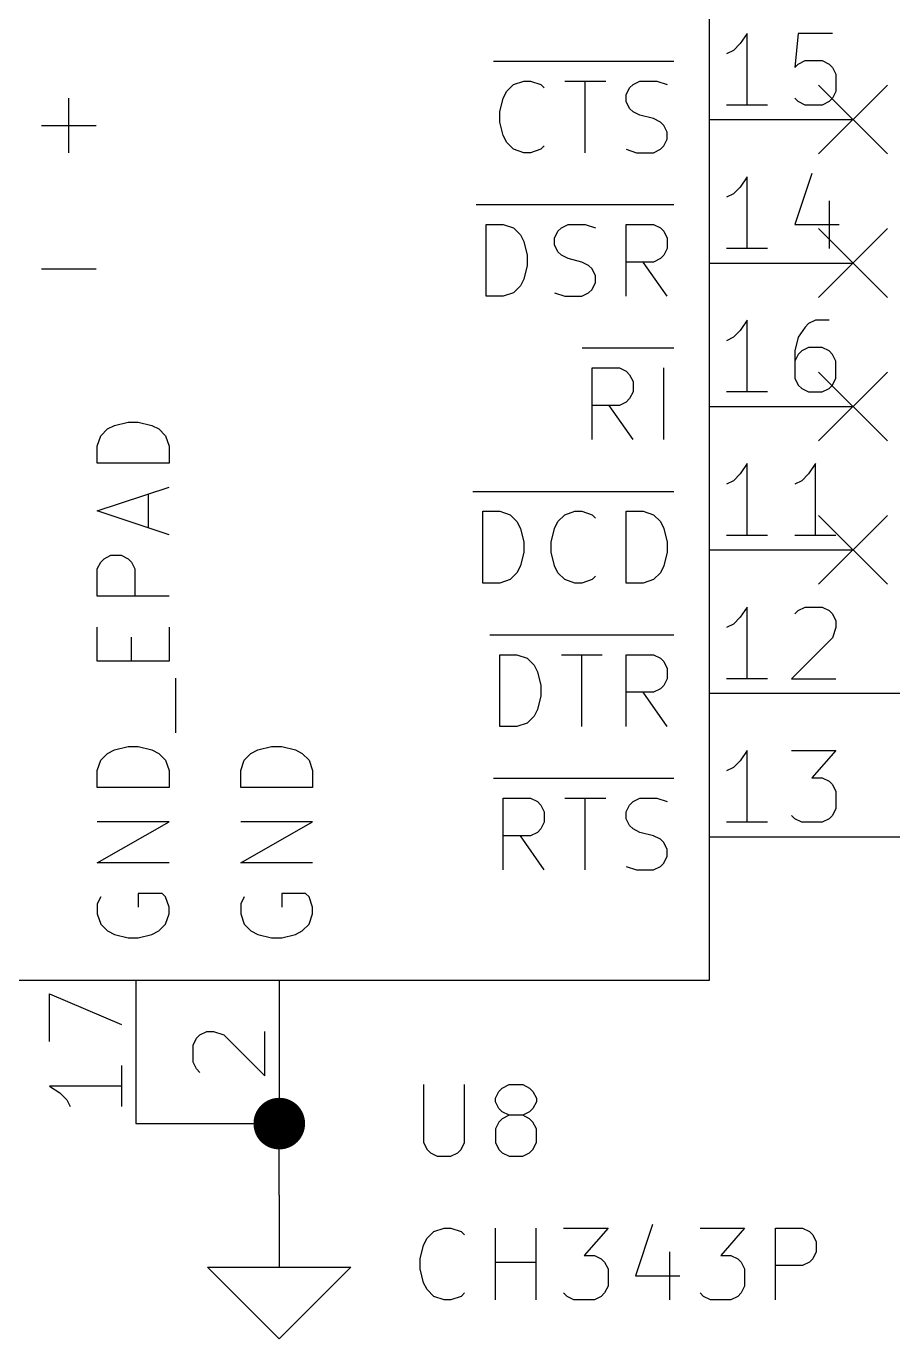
# Model space of a CAD drawing. Header units: inches. Extents: x 0.4 to 16.1, y -11.3 to -0.4.
# Drawn here: x 12.624 to 13.228, y -3.6 to -2.685 of the extents above; entities that cross this region are included whole.
import ezdxf

# ---------------------------------------------------------------- set-up
doc = ezdxf.new("R2010")
doc.units = ezdxf.units.IN
doc.header["$MEASUREMENT"] = 0
for name, color, linetype in [('BLUE', 174, 'CONTINUOUS'), ('GREENSIXTYFIVE', 129, 'CONTINUOUS'), ('LIGHTGREEN', 92, 'CONTINUOUS'), ('LIGHTRED', 12, 'CONTINUOUS'), ('RED', 14, 'CONTINUOUS'), ('WHITE', 250, 'CONTINUOUS')]:
    doc.layers.add(name, color=color, linetype=linetype)

msp = doc.modelspace()

# ---------------------------------------------------------------- linework, layer by layer
at = {"layer": 'BLUE', "linetype": 'CONTINUOUS'}
for p, q in [((13.176, -2.726), (13.224, -2.774)), ((13.224, -2.726), (13.176, -2.774)), ((13.176, -2.826), (13.224, -2.874)), ((13.224, -2.826), (13.176, -2.874)), ((13.176, -2.926), (13.224, -2.974)), ((13.224, -2.926), (13.176, -2.974)), ((13.176, -3.026), (13.224, -3.074)), ((13.224, -3.026), (13.176, -3.074))]:
    msp.add_line(p, q, dxfattribs=at)
at = {"layer": 'GREENSIXTYFIVE', "linetype": 'CONTINUOUS'}
for p, q in [((12.94929, -2.70925), (13.075, -2.70925)), ((12.94929, -2.70925), (13.075, -2.70925)), ((12.95857, -2.73028), (12.96333, -2.72551)), ((12.95857, -2.73028), (12.96333, -2.72551)), ((12.96333, -2.72551), (12.97048, -2.72313)), ((12.96333, -2.72551), (12.97048, -2.72313)), ((12.97048, -2.72313), (12.97524, -2.72313)), ((12.97048, -2.72313), (12.97524, -2.72313)), ((12.97524, -2.72313), (12.98238, -2.72551)), ((12.97524, -2.72313), (12.98238, -2.72551)), ((12.98238, -2.72551), (12.98476, -2.72789)), ((12.98238, -2.72551), (12.98476, -2.72789)), ((12.99905, -2.72313), (13.02762, -2.72313)), ((12.99905, -2.72313), (13.02762, -2.72313)), ((13.01333, -2.77313), (13.01333, -2.72313)), ((13.01333, -2.77313), (13.01333, -2.72313)), ((13.04428, -2.72789), (13.04667, -2.72551)), ((13.04428, -2.72789), (13.04667, -2.72551)), ((13.04667, -2.72551), (13.05143, -2.72313)), ((13.04667, -2.72551), (13.05143, -2.72313)), ((13.05143, -2.72313), (13.06333, -2.72313)), ((13.05143, -2.72313), (13.06333, -2.72313)), ((13.06333, -2.72313), (13.07048, -2.72551)), ((13.06333, -2.72313), (13.07048, -2.72551)), ((12.65333, -2.77313), (12.65333, -2.73504)), ((12.65333, -2.77313), (12.65333, -2.73504)), ((12.95381, -2.74456), (12.95619, -2.73504)), ((12.95381, -2.74456), (12.95619, -2.73504)), ((12.95619, -2.73504), (12.95857, -2.73028)), ((12.95619, -2.73504), (12.95857, -2.73028)), ((13.04191, -2.73265), (13.04428, -2.72789)), ((13.04191, -2.73265), (13.04428, -2.72789)), ((13.04191, -2.73742), (13.04191, -2.73265)), ((13.04191, -2.73742), (13.04191, -2.73265)), ((12.95381, -2.7517), (12.95381, -2.74456)), ((12.95381, -2.7517), (12.95381, -2.74456)), ((13.04428, -2.74218), (13.04191, -2.73742)), ((13.04428, -2.74218), (13.04191, -2.73742)), ((13.04667, -2.74456), (13.04428, -2.74218)), ((13.04667, -2.74456), (13.04428, -2.74218)), ((13.05143, -2.74694), (13.04667, -2.74456)), ((13.05143, -2.74694), (13.04667, -2.74456)), ((12.63428, -2.75408), (12.67238, -2.75408)), ((12.63428, -2.75408), (12.67238, -2.75408)), ((12.95619, -2.76122), (12.95381, -2.7517)), ((12.95619, -2.76122), (12.95381, -2.7517)), ((13.06095, -2.74932), (13.05143, -2.74694)), ((13.06095, -2.74932), (13.05143, -2.74694)), ((13.06571, -2.7517), (13.06095, -2.74932)), ((13.06571, -2.7517), (13.06095, -2.74932)), ((13.06809, -2.75408), (13.06571, -2.7517)), ((13.06809, -2.75408), (13.06571, -2.7517)), ((13.07048, -2.75885), (13.06809, -2.75408)), ((13.07048, -2.75885), (13.06809, -2.75408)), ((12.95857, -2.76599), (12.95619, -2.76122)), ((12.95857, -2.76599), (12.95619, -2.76122)), ((13.07048, -2.76361), (13.07048, -2.75885)), ((13.07048, -2.76361), (13.07048, -2.75885)), ((12.96333, -2.77075), (12.95857, -2.76599)), ((12.96333, -2.77075), (12.95857, -2.76599)), ((12.97048, -2.77313), (12.96333, -2.77075)), ((12.97048, -2.77313), (12.96333, -2.77075)), ((12.98238, -2.77075), (12.97524, -2.77313)), ((12.98238, -2.77075), (12.97524, -2.77313)), ((12.98476, -2.76837), (12.98238, -2.77075)), ((12.98476, -2.76837), (12.98238, -2.77075)), ((13.04191, -2.77075), (13.04905, -2.77313)), ((13.04191, -2.77075), (13.04905, -2.77313)), ((13.06095, -2.77313), (13.06571, -2.77075)), ((13.06095, -2.77313), (13.06571, -2.77075)), ((13.06571, -2.77075), (13.06809, -2.76837)), ((13.06571, -2.77075), (13.06809, -2.76837)), ((13.06809, -2.76837), (13.07048, -2.76361)), ((13.06809, -2.76837), (13.07048, -2.76361)), ((12.97524, -2.77313), (12.97048, -2.77313)), ((12.97524, -2.77313), (12.97048, -2.77313)), ((13.04905, -2.77313), (13.06095, -2.77313)), ((13.04905, -2.77313), (13.06095, -2.77313)), ((12.93738, -2.80925), (13.075, -2.80925)), ((12.93738, -2.80925), (13.075, -2.80925)), ((12.94428, -2.87313), (12.94428, -2.82313)), ((12.94428, -2.82313), (12.95619, -2.82313)), ((12.94428, -2.87313), (12.94428, -2.82313)), ((12.94428, -2.82313), (12.95619, -2.82313)), ((12.95619, -2.82313), (12.96333, -2.82551)), ((12.95619, -2.82313), (12.96333, -2.82551)), ((12.96333, -2.82551), (12.96809, -2.83028)), ((12.96333, -2.82551), (12.96809, -2.83028)), ((12.99428, -2.82789), (12.99667, -2.82551)), ((12.99428, -2.82789), (12.99667, -2.82551)), ((12.99667, -2.82551), (13.00143, -2.82313)), ((12.99667, -2.82551), (13.00143, -2.82313)), ((13.00143, -2.82313), (13.01333, -2.82313)), ((13.00143, -2.82313), (13.01333, -2.82313)), ((13.01333, -2.82313), (13.02048, -2.82551)), ((13.01333, -2.82313), (13.02048, -2.82551)), ((13.0419, -2.87313), (13.0419, -2.82313)), ((13.0419, -2.82313), (13.06095, -2.82313)), ((13.0419, -2.87313), (13.0419, -2.82313)), ((13.0419, -2.82313), (13.06095, -2.82313)), ((13.06095, -2.82313), (13.06571, -2.82551)), ((13.06095, -2.82313), (13.06571, -2.82551)), ((13.06571, -2.82551), (13.06809, -2.82789)), ((13.06571, -2.82551), (13.06809, -2.82789)), ((12.96809, -2.83028), (12.97048, -2.83504)), ((12.96809, -2.83028), (12.97048, -2.83504)), ((12.97048, -2.83504), (12.97285, -2.84456)), ((12.97048, -2.83504), (12.97285, -2.84456)), ((12.99191, -2.83265), (12.99428, -2.82789)), ((12.99191, -2.83265), (12.99428, -2.82789)), ((12.99191, -2.83742), (12.99191, -2.83265)), ((12.99191, -2.83742), (12.99191, -2.83265)), ((13.06809, -2.82789), (13.07047, -2.83265)), ((13.06809, -2.82789), (13.07047, -2.83265)), ((13.07047, -2.83265), (13.07047, -2.8398)), ((13.07047, -2.83265), (13.07047, -2.8398)), ((12.97285, -2.84456), (12.97285, -2.8517)), ((12.97285, -2.84456), (12.97285, -2.8517)), ((12.99428, -2.84218), (12.99191, -2.83742)), ((12.99428, -2.84218), (12.99191, -2.83742)), ((12.99667, -2.84456), (12.99428, -2.84218)), ((12.99667, -2.84456), (12.99428, -2.84218)), ((13.00143, -2.84694), (12.99667, -2.84456)), ((13.00143, -2.84694), (12.99667, -2.84456)), ((13.06809, -2.84456), (13.06571, -2.84694)), ((13.06809, -2.84456), (13.06571, -2.84694)), ((13.07047, -2.8398), (13.06809, -2.84456)), ((13.07047, -2.8398), (13.06809, -2.84456)), ((12.63428, -2.85408), (12.67238, -2.85408)), ((12.63428, -2.85408), (12.67238, -2.85408)), ((12.97285, -2.8517), (12.97048, -2.86122)), ((12.97285, -2.8517), (12.97048, -2.86122)), ((13.01095, -2.84932), (13.00143, -2.84694)), ((13.01095, -2.84932), (13.00143, -2.84694)), ((13.01571, -2.8517), (13.01095, -2.84932)), ((13.01571, -2.8517), (13.01095, -2.84932)), ((13.01809, -2.85408), (13.01571, -2.8517)), ((13.01809, -2.85408), (13.01571, -2.8517)), ((13.02048, -2.85885), (13.01809, -2.85408)), ((13.02048, -2.85885), (13.01809, -2.85408)), ((13.06095, -2.84932), (13.0419, -2.84932)), ((13.06095, -2.84932), (13.0419, -2.84932)), ((13.07047, -2.87313), (13.05381, -2.84932)), ((13.07047, -2.87313), (13.05381, -2.84932)), ((13.06571, -2.84694), (13.06095, -2.84932)), ((13.06571, -2.84694), (13.06095, -2.84932)), ((12.97048, -2.86122), (12.96809, -2.86599)), ((12.97048, -2.86122), (12.96809, -2.86599)), ((13.01809, -2.86837), (13.02048, -2.86361)), ((13.01809, -2.86837), (13.02048, -2.86361)), ((13.02048, -2.86361), (13.02048, -2.85885)), ((13.02048, -2.86361), (13.02048, -2.85885)), ((12.95619, -2.87313), (12.94428, -2.87313)), ((12.95619, -2.87313), (12.94428, -2.87313)), ((12.96333, -2.87075), (12.95619, -2.87313)), ((12.96333, -2.87075), (12.95619, -2.87313)), ((12.96809, -2.86599), (12.96333, -2.87075)), ((12.96809, -2.86599), (12.96333, -2.87075)), ((12.99191, -2.87075), (12.99905, -2.87313)), ((12.99191, -2.87075), (12.99905, -2.87313)), ((12.99905, -2.87313), (13.01095, -2.87313)), ((12.99905, -2.87313), (13.01095, -2.87313)), ((13.01095, -2.87313), (13.01571, -2.87075)), ((13.01095, -2.87313), (13.01571, -2.87075)), ((13.01571, -2.87075), (13.01809, -2.86837)), ((13.01571, -2.87075), (13.01809, -2.86837)), ((13.01119, -2.90925), (13.075, -2.90925)), ((13.01119, -2.90925), (13.075, -2.90925)), ((13.01809, -2.97313), (13.01809, -2.92313)), ((13.01809, -2.92313), (13.03714, -2.92313)), ((13.01809, -2.97313), (13.01809, -2.92313)), ((13.01809, -2.92313), (13.03714, -2.92313)), ((13.03714, -2.92313), (13.0419, -2.92551)), ((13.03714, -2.92313), (13.0419, -2.92551)), ((13.0419, -2.92551), (13.04428, -2.92789)), ((13.0419, -2.92551), (13.04428, -2.92789)), ((13.04428, -2.92789), (13.04666, -2.93265)), ((13.04428, -2.92789), (13.04666, -2.93265)), ((13.06809, -2.97313), (13.06809, -2.92313)), ((13.06809, -2.97313), (13.06809, -2.92313)), ((13.04666, -2.93265), (13.04666, -2.9398)), ((13.04666, -2.93265), (13.04666, -2.9398)), ((13.04428, -2.94456), (13.0419, -2.94694)), ((13.04428, -2.94456), (13.0419, -2.94694)), ((13.04666, -2.9398), (13.04428, -2.94456)), ((13.04666, -2.9398), (13.04428, -2.94456)), ((13.03714, -2.94932), (13.01809, -2.94932)), ((13.03714, -2.94932), (13.01809, -2.94932)), ((13.04666, -2.97313), (13.03, -2.94932)), ((13.04666, -2.97313), (13.03, -2.94932)), ((13.0419, -2.94694), (13.03714, -2.94932)), ((13.0419, -2.94694), (13.03714, -2.94932)), ((12.68028, -2.96571), (12.68504, -2.96333)), ((12.68028, -2.96571), (12.68504, -2.96333)), ((12.68504, -2.96333), (12.69456, -2.96095)), ((12.68504, -2.96333), (12.69456, -2.96095)), ((12.69456, -2.96095), (12.7017, -2.96095)), ((12.69456, -2.96095), (12.7017, -2.96095)), ((12.7017, -2.96095), (12.71122, -2.96333)), ((12.7017, -2.96095), (12.71122, -2.96333)), ((12.71122, -2.96333), (12.71599, -2.96571)), ((12.71122, -2.96333), (12.71599, -2.96571)), ((12.67313, -2.97762), (12.67551, -2.97048)), ((12.67313, -2.97762), (12.67551, -2.97048)), ((12.67551, -2.97048), (12.68028, -2.96571)), ((12.67551, -2.97048), (12.68028, -2.96571)), ((12.71599, -2.96571), (12.72075, -2.97048)), ((12.71599, -2.96571), (12.72075, -2.97048)), ((12.72075, -2.97048), (12.72313, -2.97762)), ((12.72075, -2.97048), (12.72313, -2.97762)), ((12.67313, -2.98952), (12.67313, -2.97762)), ((12.67313, -2.98952), (12.67313, -2.97762)), ((12.72313, -2.97762), (12.72313, -2.98952)), ((12.72313, -2.97762), (12.72313, -2.98952)), ((12.72313, -2.98952), (12.67313, -2.98952)), ((12.72313, -2.98952), (12.67313, -2.98952)), ((12.67313, -3.02286), (12.72313, -3.00619)), ((12.67313, -3.02286), (12.72313, -3.00619)), ((12.935, -3.00925), (13.075, -3.00925)), ((12.935, -3.00925), (13.075, -3.00925)), ((12.70885, -3.03476), (12.70885, -3.01095)), ((12.70885, -3.03476), (12.70885, -3.01095)), ((12.72313, -3.03952), (12.67313, -3.02286)), ((12.72313, -3.03952), (12.67313, -3.02286)), ((12.9419, -3.07313), (12.9419, -3.02313)), ((12.9419, -3.02313), (12.95381, -3.02313)), ((12.9419, -3.07313), (12.9419, -3.02313)), ((12.9419, -3.02313), (12.95381, -3.02313)), ((12.95381, -3.02313), (12.96095, -3.02551)), ((12.95381, -3.02313), (12.96095, -3.02551)), ((12.96095, -3.02551), (12.96571, -3.03028)), ((12.96095, -3.02551), (12.96571, -3.03028)), ((12.99428, -3.03028), (12.99905, -3.02551)), ((12.99428, -3.03028), (12.99905, -3.02551)), ((12.99905, -3.02551), (13.00619, -3.02313)), ((12.99905, -3.02551), (13.00619, -3.02313)), ((13.00619, -3.02313), (13.01095, -3.02313)), ((13.00619, -3.02313), (13.01095, -3.02313)), ((13.01095, -3.02313), (13.01809, -3.02551)), ((13.01095, -3.02313), (13.01809, -3.02551)), ((13.01809, -3.02551), (13.02047, -3.02789)), ((13.01809, -3.02551), (13.02047, -3.02789)), ((13.0419, -3.07313), (13.0419, -3.02313)), ((13.0419, -3.02313), (13.05381, -3.02313)), ((13.0419, -3.07313), (13.0419, -3.02313)), ((13.0419, -3.02313), (13.05381, -3.02313)), ((13.05381, -3.02313), (13.06095, -3.02551)), ((13.05381, -3.02313), (13.06095, -3.02551)), ((13.06095, -3.02551), (13.06571, -3.03028)), ((13.06095, -3.02551), (13.06571, -3.03028)), ((12.96571, -3.03028), (12.96809, -3.03504)), ((12.96571, -3.03028), (12.96809, -3.03504)), ((12.96809, -3.03504), (12.97047, -3.04456)), ((12.96809, -3.03504), (12.97047, -3.04456)), ((12.98952, -3.04456), (12.9919, -3.03504)), ((12.98952, -3.04456), (12.9919, -3.03504)), ((12.9919, -3.03504), (12.99428, -3.03028)), ((12.9919, -3.03504), (12.99428, -3.03028)), ((13.06571, -3.03028), (13.06809, -3.03504)), ((13.06571, -3.03028), (13.06809, -3.03504)), ((13.06809, -3.03504), (13.07047, -3.04456)), ((13.06809, -3.03504), (13.07047, -3.04456)), ((12.97047, -3.04456), (12.97047, -3.0517)), ((12.97047, -3.04456), (12.97047, -3.0517)), ((12.98952, -3.0517), (12.98952, -3.04456)), ((12.98952, -3.0517), (12.98952, -3.04456)), ((13.07047, -3.04456), (13.07047, -3.0517)), ((13.07047, -3.04456), (13.07047, -3.0517)), ((12.67551, -3.05857), (12.67789, -3.05619)), ((12.67551, -3.05857), (12.67789, -3.05619)), ((12.67789, -3.05619), (12.68265, -3.05381)), ((12.67789, -3.05619), (12.68265, -3.05381)), ((12.68265, -3.05381), (12.6898, -3.05381)), ((12.68265, -3.05381), (12.6898, -3.05381)), ((12.6898, -3.05381), (12.69456, -3.05619)), ((12.6898, -3.05381), (12.69456, -3.05619)), ((12.69456, -3.05619), (12.69694, -3.05857)), ((12.69456, -3.05619), (12.69694, -3.05857)), ((12.97047, -3.0517), (12.96809, -3.06122)), ((12.97047, -3.0517), (12.96809, -3.06122)), ((12.9919, -3.06122), (12.98952, -3.0517)), ((12.9919, -3.06122), (12.98952, -3.0517)), ((13.07047, -3.0517), (13.06809, -3.06122)), ((13.07047, -3.0517), (13.06809, -3.06122)), ((12.67313, -3.06333), (12.67551, -3.05857)), ((12.67313, -3.06333), (12.67551, -3.05857)), ((12.67313, -3.08238), (12.67313, -3.06333)), ((12.67313, -3.08238), (12.67313, -3.06333)), ((12.69694, -3.05857), (12.69932, -3.06333)), ((12.69694, -3.05857), (12.69932, -3.06333)), ((12.69932, -3.06333), (12.69932, -3.08238)), ((12.69932, -3.06333), (12.69932, -3.08238)), ((12.96809, -3.06122), (12.96571, -3.06599)), ((12.96809, -3.06122), (12.96571, -3.06599)), ((12.99428, -3.06599), (12.9919, -3.06122)), ((12.99428, -3.06599), (12.9919, -3.06122)), ((13.06809, -3.06122), (13.06571, -3.06599)), ((13.06809, -3.06122), (13.06571, -3.06599)), ((12.95381, -3.07313), (12.9419, -3.07313)), ((12.95381, -3.07313), (12.9419, -3.07313)), ((12.96095, -3.07075), (12.95381, -3.07313)), ((12.96095, -3.07075), (12.95381, -3.07313)), ((12.96571, -3.06599), (12.96095, -3.07075)), ((12.96571, -3.06599), (12.96095, -3.07075)), ((12.99905, -3.07075), (12.99428, -3.06599)), ((12.99905, -3.07075), (12.99428, -3.06599)), ((13.00619, -3.07313), (12.99905, -3.07075)), ((13.00619, -3.07313), (12.99905, -3.07075)), ((13.01095, -3.07313), (13.00619, -3.07313)), ((13.01095, -3.07313), (13.00619, -3.07313)), ((13.01809, -3.07075), (13.01095, -3.07313)), ((13.01809, -3.07075), (13.01095, -3.07313)), ((13.02047, -3.06837), (13.01809, -3.07075)), ((13.02047, -3.06837), (13.01809, -3.07075)), ((13.05381, -3.07313), (13.0419, -3.07313)), ((13.05381, -3.07313), (13.0419, -3.07313)), ((13.06095, -3.07075), (13.05381, -3.07313)), ((13.06095, -3.07075), (13.05381, -3.07313)), ((13.06571, -3.06599), (13.06095, -3.07075)), ((13.06571, -3.06599), (13.06095, -3.07075)), ((12.72313, -3.08238), (12.67313, -3.08238)), ((12.72313, -3.08238), (12.67313, -3.08238)), ((12.67313, -3.12762), (12.67313, -3.10381)), ((12.67313, -3.12762), (12.67313, -3.10381)), ((12.69694, -3.12762), (12.69694, -3.11095)), ((12.69694, -3.12762), (12.69694, -3.11095)), ((12.72313, -3.10381), (12.72313, -3.12762)), ((12.72313, -3.10381), (12.72313, -3.12762)), ((12.94691, -3.10925), (13.075, -3.10925)), ((12.94691, -3.10925), (13.075, -3.10925)), ((12.72313, -3.12762), (12.67313, -3.12762)), ((12.72313, -3.12762), (12.67313, -3.12762)), ((12.95381, -3.17313), (12.95381, -3.12313)), ((12.95381, -3.12313), (12.96571, -3.12313)), ((12.95381, -3.17313), (12.95381, -3.12313)), ((12.95381, -3.12313), (12.96571, -3.12313)), ((12.96571, -3.12313), (12.97285, -3.12551)), ((12.96571, -3.12313), (12.97285, -3.12551)), ((12.97285, -3.12551), (12.97762, -3.13028)), ((12.97285, -3.12551), (12.97762, -3.13028)), ((12.99667, -3.12313), (13.02524, -3.12313)), ((12.99667, -3.12313), (13.02524, -3.12313)), ((13.01095, -3.17313), (13.01095, -3.12313)), ((13.01095, -3.17313), (13.01095, -3.12313)), ((13.0419, -3.17313), (13.0419, -3.12313)), ((13.0419, -3.12313), (13.06095, -3.12313)), ((13.0419, -3.17313), (13.0419, -3.12313)), ((13.0419, -3.12313), (13.06095, -3.12313)), ((13.06095, -3.12313), (13.06571, -3.12551)), ((13.06095, -3.12313), (13.06571, -3.12551)), ((13.06571, -3.12551), (13.06809, -3.12789)), ((13.06571, -3.12551), (13.06809, -3.12789)), ((13.06809, -3.12789), (13.07047, -3.13265)), ((13.06809, -3.12789), (13.07047, -3.13265)), ((12.97762, -3.13028), (12.98, -3.13504)), ((12.97762, -3.13028), (12.98, -3.13504)), ((12.98, -3.13504), (12.98238, -3.14456)), ((12.98, -3.13504), (12.98238, -3.14456)), ((13.07047, -3.13265), (13.07047, -3.1398)), ((13.07047, -3.13265), (13.07047, -3.1398)), ((12.72789, -3.17762), (12.72789, -3.13952)), ((12.72789, -3.17762), (12.72789, -3.13952)), ((12.98238, -3.14456), (12.98238, -3.1517)), ((12.98238, -3.14456), (12.98238, -3.1517)), ((13.06571, -3.14694), (13.06095, -3.14932)), ((13.06571, -3.14694), (13.06095, -3.14932)), ((13.06809, -3.14456), (13.06571, -3.14694)), ((13.06809, -3.14456), (13.06571, -3.14694)), ((13.07047, -3.1398), (13.06809, -3.14456)), ((13.07047, -3.1398), (13.06809, -3.14456)), ((12.98238, -3.1517), (12.98, -3.16122)), ((12.98238, -3.1517), (12.98, -3.16122)), ((13.06095, -3.14932), (13.0419, -3.14932)), ((13.06095, -3.14932), (13.0419, -3.14932)), ((13.07047, -3.17313), (13.05381, -3.14932)), ((13.07047, -3.17313), (13.05381, -3.14932)), ((12.97762, -3.16599), (12.97285, -3.17075)), ((12.97762, -3.16599), (12.97285, -3.17075)), ((12.98, -3.16122), (12.97762, -3.16599)), ((12.98, -3.16122), (12.97762, -3.16599)), ((12.96571, -3.17313), (12.95381, -3.17313)), ((12.96571, -3.17313), (12.95381, -3.17313)), ((12.97285, -3.17075), (12.96571, -3.17313)), ((12.97285, -3.17075), (12.96571, -3.17313)), ((12.67551, -3.19667), (12.68028, -3.1919)), ((12.67551, -3.19667), (12.68028, -3.1919)), ((12.68028, -3.1919), (12.68504, -3.18952)), ((12.68028, -3.1919), (12.68504, -3.18952)), ((12.68504, -3.18952), (12.69456, -3.18714)), ((12.68504, -3.18952), (12.69456, -3.18714)), ((12.69456, -3.18714), (12.7017, -3.18714)), ((12.69456, -3.18714), (12.7017, -3.18714)), ((12.7017, -3.18714), (12.71122, -3.18952)), ((12.7017, -3.18714), (12.71122, -3.18952)), ((12.71122, -3.18952), (12.71599, -3.1919)), ((12.71122, -3.18952), (12.71599, -3.1919)), ((12.71599, -3.1919), (12.72075, -3.19667)), ((12.71599, -3.1919), (12.72075, -3.19667)), ((12.77551, -3.19667), (12.78028, -3.1919)), ((12.77551, -3.19667), (12.78028, -3.1919)), ((12.78028, -3.1919), (12.78504, -3.18952)), ((12.78028, -3.1919), (12.78504, -3.18952)), ((12.78504, -3.18952), (12.79456, -3.18714)), ((12.78504, -3.18952), (12.79456, -3.18714)), ((12.79456, -3.18714), (12.8017, -3.18714)), ((12.79456, -3.18714), (12.8017, -3.18714)), ((12.8017, -3.18714), (12.81122, -3.18952)), ((12.8017, -3.18714), (12.81122, -3.18952)), ((12.81122, -3.18952), (12.81599, -3.1919)), ((12.81122, -3.18952), (12.81599, -3.1919)), ((12.81599, -3.1919), (12.82075, -3.19667)), ((12.81599, -3.1919), (12.82075, -3.19667)), ((12.67313, -3.20381), (12.67551, -3.19667)), ((12.67313, -3.20381), (12.67551, -3.19667)), ((12.72075, -3.19667), (12.72313, -3.20381)), ((12.72075, -3.19667), (12.72313, -3.20381)), ((12.77313, -3.20381), (12.77551, -3.19667)), ((12.77313, -3.20381), (12.77551, -3.19667)), ((12.82075, -3.19667), (12.82313, -3.20381)), ((12.82075, -3.19667), (12.82313, -3.20381)), ((12.67313, -3.21571), (12.67313, -3.20381)), ((12.67313, -3.21571), (12.67313, -3.20381)), ((12.72313, -3.20381), (12.72313, -3.21571)), ((12.72313, -3.20381), (12.72313, -3.21571)), ((12.77313, -3.21571), (12.77313, -3.20381)), ((12.77313, -3.21571), (12.77313, -3.20381)), ((12.82313, -3.20381), (12.82313, -3.21571)), ((12.82313, -3.20381), (12.82313, -3.21571)), ((12.94929, -3.20925), (13.075, -3.20925)), ((12.94929, -3.20925), (13.075, -3.20925)), ((12.72313, -3.21571), (12.67313, -3.21571)), ((12.72313, -3.21571), (12.67313, -3.21571)), ((12.82313, -3.21571), (12.77313, -3.21571)), ((12.82313, -3.21571), (12.77313, -3.21571)), ((12.95619, -3.27313), (12.95619, -3.22313)), ((12.95619, -3.22313), (12.97524, -3.22313)), ((12.95619, -3.27313), (12.95619, -3.22313)), ((12.95619, -3.22313), (12.97524, -3.22313)), ((12.97524, -3.22313), (12.98, -3.22551)), ((12.97524, -3.22313), (12.98, -3.22551)), ((12.98, -3.22551), (12.98238, -3.22789)), ((12.98, -3.22551), (12.98238, -3.22789)), ((12.98238, -3.22789), (12.98476, -3.23265)), ((12.98238, -3.22789), (12.98476, -3.23265)), ((12.99905, -3.22313), (13.02762, -3.22313)), ((12.99905, -3.22313), (13.02762, -3.22313)), ((13.01333, -3.27313), (13.01333, -3.22313)), ((13.01333, -3.27313), (13.01333, -3.22313)), ((13.04191, -3.23265), (13.04428, -3.22789)), ((13.04191, -3.23265), (13.04428, -3.22789)), ((13.04428, -3.22789), (13.04667, -3.22551)), ((13.04428, -3.22789), (13.04667, -3.22551)), ((13.04667, -3.22551), (13.05143, -3.22313)), ((13.04667, -3.22551), (13.05143, -3.22313)), ((13.05143, -3.22313), (13.06333, -3.22313)), ((13.05143, -3.22313), (13.06333, -3.22313)), ((13.06333, -3.22313), (13.07048, -3.22551)), ((13.06333, -3.22313), (13.07048, -3.22551)), ((12.98476, -3.23265), (12.98476, -3.2398)), ((12.98476, -3.23265), (12.98476, -3.2398)), ((13.04191, -3.23742), (13.04191, -3.23265)), ((13.04191, -3.23742), (13.04191, -3.23265)), ((13.04428, -3.24218), (13.04191, -3.23742)), ((13.04428, -3.24218), (13.04191, -3.23742)), ((12.67313, -3.26809), (12.72313, -3.23952)), ((12.72313, -3.23952), (12.67313, -3.23952)), ((12.67313, -3.26809), (12.72313, -3.23952)), ((12.72313, -3.23952), (12.67313, -3.23952)), ((12.77313, -3.26809), (12.82313, -3.23952)), ((12.82313, -3.23952), (12.77313, -3.23952)), ((12.77313, -3.26809), (12.82313, -3.23952)), ((12.82313, -3.23952), (12.77313, -3.23952)), ((12.98, -3.24694), (12.97524, -3.24932)), ((12.98, -3.24694), (12.97524, -3.24932)), ((12.98238, -3.24456), (12.98, -3.24694)), ((12.98238, -3.24456), (12.98, -3.24694)), ((12.98476, -3.2398), (12.98238, -3.24456)), ((12.98476, -3.2398), (12.98238, -3.24456)), ((13.04667, -3.24456), (13.04428, -3.24218)), ((13.04667, -3.24456), (13.04428, -3.24218)), ((13.05143, -3.24694), (13.04667, -3.24456)), ((13.05143, -3.24694), (13.04667, -3.24456)), ((13.06095, -3.24932), (13.05143, -3.24694)), ((13.06095, -3.24932), (13.05143, -3.24694)), ((12.97524, -3.24932), (12.95619, -3.24932)), ((12.97524, -3.24932), (12.95619, -3.24932)), ((12.98476, -3.27313), (12.96809, -3.24932)), ((12.98476, -3.27313), (12.96809, -3.24932)), ((13.06571, -3.2517), (13.06095, -3.24932)), ((13.06571, -3.2517), (13.06095, -3.24932)), ((13.06809, -3.25408), (13.06571, -3.2517)), ((13.06809, -3.25408), (13.06571, -3.2517)), ((13.07048, -3.25885), (13.06809, -3.25408)), ((13.07048, -3.25885), (13.06809, -3.25408)), ((13.06809, -3.26837), (13.07048, -3.26361)), ((13.06809, -3.26837), (13.07048, -3.26361)), ((13.07048, -3.26361), (13.07048, -3.25885)), ((13.07048, -3.26361), (13.07048, -3.25885)), ((12.72313, -3.26809), (12.67313, -3.26809)), ((12.72313, -3.26809), (12.67313, -3.26809)), ((12.82313, -3.26809), (12.77313, -3.26809)), ((12.82313, -3.26809), (12.77313, -3.26809)), ((13.04191, -3.27075), (13.04905, -3.27313)), ((13.04191, -3.27075), (13.04905, -3.27313)), ((13.04905, -3.27313), (13.06095, -3.27313)), ((13.04905, -3.27313), (13.06095, -3.27313)), ((13.06095, -3.27313), (13.06571, -3.27075)), ((13.06095, -3.27313), (13.06571, -3.27075)), ((13.06571, -3.27075), (13.06809, -3.26837)), ((13.06571, -3.27075), (13.06809, -3.26837)), ((12.67551, -3.2919), (12.67313, -3.29667)), ((12.67551, -3.2919), (12.67313, -3.29667)), ((12.71837, -3.28952), (12.7017, -3.28952)), ((12.7017, -3.28952), (12.7017, -3.29905)), ((12.71837, -3.28952), (12.7017, -3.28952)), ((12.7017, -3.28952), (12.7017, -3.29905)), ((12.72075, -3.2919), (12.71837, -3.28952)), ((12.72075, -3.2919), (12.71837, -3.28952)), ((12.72313, -3.29905), (12.72075, -3.2919)), ((12.72313, -3.29905), (12.72075, -3.2919)), ((12.77551, -3.2919), (12.77313, -3.29667)), ((12.77551, -3.2919), (12.77313, -3.29667)), ((12.81837, -3.28952), (12.8017, -3.28952)), ((12.8017, -3.28952), (12.8017, -3.29905)), ((12.81837, -3.28952), (12.8017, -3.28952)), ((12.8017, -3.28952), (12.8017, -3.29905)), ((12.82075, -3.2919), (12.81837, -3.28952)), ((12.82075, -3.2919), (12.81837, -3.28952)), ((12.82313, -3.29905), (12.82075, -3.2919)), ((12.82313, -3.29905), (12.82075, -3.2919)), ((12.67313, -3.29667), (12.67313, -3.30381)), ((12.67313, -3.29667), (12.67313, -3.30381)), ((12.72313, -3.30381), (12.72313, -3.29905)), ((12.72313, -3.30381), (12.72313, -3.29905)), ((12.77313, -3.29667), (12.77313, -3.30381)), ((12.77313, -3.29667), (12.77313, -3.30381)), ((12.82313, -3.30381), (12.82313, -3.29905)), ((12.82313, -3.30381), (12.82313, -3.29905)), ((12.67313, -3.30381), (12.67551, -3.31095)), ((12.67313, -3.30381), (12.67551, -3.31095)), ((12.67551, -3.31095), (12.68028, -3.31571)), ((12.67551, -3.31095), (12.68028, -3.31571)), ((12.71599, -3.31571), (12.72075, -3.31095)), ((12.71599, -3.31571), (12.72075, -3.31095)), ((12.72075, -3.31095), (12.72313, -3.30381)), ((12.72075, -3.31095), (12.72313, -3.30381)), ((12.77313, -3.30381), (12.77551, -3.31095)), ((12.77313, -3.30381), (12.77551, -3.31095)), ((12.77551, -3.31095), (12.78028, -3.31571)), ((12.77551, -3.31095), (12.78028, -3.31571)), ((12.81599, -3.31571), (12.82075, -3.31095)), ((12.81599, -3.31571), (12.82075, -3.31095)), ((12.82075, -3.31095), (12.82313, -3.30381)), ((12.82075, -3.31095), (12.82313, -3.30381)), ((12.68028, -3.31571), (12.68504, -3.31809)), ((12.68028, -3.31571), (12.68504, -3.31809)), ((12.68504, -3.31809), (12.69456, -3.32047)), ((12.68504, -3.31809), (12.69456, -3.32047)), ((12.69456, -3.32047), (12.7017, -3.32047)), ((12.69456, -3.32047), (12.7017, -3.32047)), ((12.7017, -3.32047), (12.71122, -3.31809)), ((12.7017, -3.32047), (12.71122, -3.31809)), ((12.71122, -3.31809), (12.71599, -3.31571)), ((12.71122, -3.31809), (12.71599, -3.31571)), ((12.78028, -3.31571), (12.78504, -3.31809)), ((12.78028, -3.31571), (12.78504, -3.31809)), ((12.78504, -3.31809), (12.79456, -3.32047)), ((12.78504, -3.31809), (12.79456, -3.32047)), ((12.79456, -3.32047), (12.8017, -3.32047)), ((12.79456, -3.32047), (12.8017, -3.32047)), ((12.8017, -3.32047), (12.81122, -3.31809)), ((12.8017, -3.32047), (12.81122, -3.31809)), ((12.81122, -3.31809), (12.81599, -3.31571)), ((12.81122, -3.31809), (12.81599, -3.31571)), ((12.90066, -3.4228), (12.90066, -3.46328)), ((12.90066, -3.4228), (12.90066, -3.46328)), ((12.92923, -3.46328), (12.92923, -3.4228)), ((12.92923, -3.46328), (12.92923, -3.4228)), ((12.95067, -3.43233), (12.95304, -3.42757)), ((12.95067, -3.43233), (12.95304, -3.42757)), ((12.95304, -3.42757), (12.95543, -3.42519)), ((12.95304, -3.42757), (12.95543, -3.42519)), ((12.95543, -3.42519), (12.96019, -3.4228)), ((12.95543, -3.42519), (12.96019, -3.4228)), ((12.96019, -3.4228), (12.96971, -3.4228)), ((12.96019, -3.4228), (12.96971, -3.4228)), ((12.96971, -3.4228), (12.97447, -3.42519)), ((12.96971, -3.4228), (12.97447, -3.42519)), ((12.97447, -3.42519), (12.97685, -3.42757)), ((12.97447, -3.42519), (12.97685, -3.42757)), ((12.97685, -3.42757), (12.97924, -3.43233)), ((12.97685, -3.42757), (12.97924, -3.43233)), ((12.95067, -3.43471), (12.95067, -3.43233)), ((12.95067, -3.43471), (12.95067, -3.43233)), ((12.95304, -3.43947), (12.95067, -3.43471)), ((12.95304, -3.43947), (12.95067, -3.43471)), ((12.95543, -3.44185), (12.95304, -3.43947)), ((12.95543, -3.44185), (12.95304, -3.43947)), ((12.97685, -3.43947), (12.97447, -3.44185)), ((12.97685, -3.43947), (12.97447, -3.44185)), ((12.97924, -3.43471), (12.97685, -3.43947)), ((12.97924, -3.43471), (12.97685, -3.43947)), ((12.97924, -3.43233), (12.97924, -3.43471)), ((12.97924, -3.43233), (12.97924, -3.43471)), ((12.95304, -3.449), (12.95067, -3.45376)), ((12.95304, -3.449), (12.95067, -3.45376)), ((12.95543, -3.44661), (12.95304, -3.449)), ((12.95543, -3.44661), (12.95304, -3.449)), ((12.96019, -3.44423), (12.95543, -3.44185)), ((12.96019, -3.44423), (12.95543, -3.44185)), ((12.96019, -3.44423), (12.95543, -3.44661)), ((12.96019, -3.44423), (12.95543, -3.44661)), ((12.96971, -3.44423), (12.96019, -3.44423)), ((12.96971, -3.44423), (12.96019, -3.44423)), ((12.97447, -3.44185), (12.96971, -3.44423)), ((12.97447, -3.44185), (12.96971, -3.44423)), ((12.97447, -3.44661), (12.96971, -3.44423)), ((12.97447, -3.44661), (12.96971, -3.44423)), ((12.97685, -3.449), (12.97447, -3.44661)), ((12.97685, -3.449), (12.97447, -3.44661)), ((12.97924, -3.45376), (12.97685, -3.449)), ((12.97924, -3.45376), (12.97685, -3.449)), ((12.95067, -3.45376), (12.95067, -3.46328)), ((12.95067, -3.45376), (12.95067, -3.46328)), ((12.97924, -3.46328), (12.97924, -3.45376)), ((12.97924, -3.46328), (12.97924, -3.45376)), ((12.90066, -3.46328), (12.90304, -3.46804)), ((12.90066, -3.46328), (12.90304, -3.46804)), ((12.90304, -3.46804), (12.90543, -3.47043)), ((12.90304, -3.46804), (12.90543, -3.47043)), ((12.92447, -3.47043), (12.92685, -3.46804)), ((12.92447, -3.47043), (12.92685, -3.46804)), ((12.92685, -3.46804), (12.92923, -3.46328)), ((12.92685, -3.46804), (12.92923, -3.46328)), ((12.95067, -3.46328), (12.95304, -3.46804)), ((12.95067, -3.46328), (12.95304, -3.46804)), ((12.95304, -3.46804), (12.95543, -3.47043)), ((12.95304, -3.46804), (12.95543, -3.47043)), ((12.97447, -3.47043), (12.97685, -3.46804)), ((12.97447, -3.47043), (12.97685, -3.46804)), ((12.97685, -3.46804), (12.97924, -3.46328)), ((12.97685, -3.46804), (12.97924, -3.46328)), ((12.90543, -3.47043), (12.91019, -3.4728)), ((12.90543, -3.47043), (12.91019, -3.4728)), ((12.91019, -3.4728), (12.91971, -3.4728)), ((12.91019, -3.4728), (12.91971, -3.4728)), ((12.91971, -3.4728), (12.92447, -3.47043)), ((12.91971, -3.4728), (12.92447, -3.47043)), ((12.95543, -3.47043), (12.96019, -3.4728)), ((12.95543, -3.47043), (12.96019, -3.4728)), ((12.96019, -3.4728), (12.96971, -3.4728)), ((12.96019, -3.4728), (12.96971, -3.4728)), ((12.96971, -3.4728), (12.97447, -3.47043)), ((12.96971, -3.4728), (12.97447, -3.47043)), ((12.90781, -3.52519), (12.91495, -3.5228)), ((12.90781, -3.52519), (12.91495, -3.5228)), ((12.91495, -3.5228), (12.91971, -3.5228)), ((12.91495, -3.5228), (12.91971, -3.5228)), ((12.91971, -3.5228), (12.92685, -3.52519)), ((12.91971, -3.5228), (12.92685, -3.52519)), ((12.95066, -3.5728), (12.95066, -3.5228)), ((12.95066, -3.5728), (12.95066, -3.5228)), ((12.97923, -3.5728), (12.97923, -3.5228)), ((12.97923, -3.5728), (12.97923, -3.5228)), ((12.99828, -3.5228), (13.02924, -3.5228)), ((12.99828, -3.5228), (13.02924, -3.5228)), ((13.02924, -3.5228), (13.01257, -3.54185)), ((13.02924, -3.5228), (13.01257, -3.54185)), ((13.06019, -3.52043), (13.04828, -3.55614)), ((13.06019, -3.52043), (13.04828, -3.55614)), ((13.09352, -3.5228), (13.12447, -3.5228)), ((13.09352, -3.5228), (13.12447, -3.5228)), ((13.12447, -3.5228), (13.1078, -3.54185)), ((13.12447, -3.5228), (13.1078, -3.54185)), ((13.1459, -3.5728), (13.1459, -3.5228)), ((13.1459, -3.5228), (13.16494, -3.5228)), ((13.1459, -3.5728), (13.1459, -3.5228)), ((13.1459, -3.5228), (13.16494, -3.5228)), ((13.16494, -3.5228), (13.16971, -3.52519)), ((13.16494, -3.5228), (13.16971, -3.52519)), ((12.90066, -3.53471), (12.90304, -3.52995)), ((12.90066, -3.53471), (12.90304, -3.52995)), ((12.90304, -3.52995), (12.90781, -3.52519)), ((12.90304, -3.52995), (12.90781, -3.52519)), ((12.92685, -3.52519), (12.92923, -3.52757)), ((12.92685, -3.52519), (12.92923, -3.52757)), ((13.16971, -3.52519), (13.17209, -3.52757)), ((13.16971, -3.52519), (13.17209, -3.52757)), ((13.17209, -3.52757), (13.17447, -3.53233)), ((13.17209, -3.52757), (13.17447, -3.53233)), ((12.89828, -3.54423), (12.90066, -3.53471)), ((12.89828, -3.54423), (12.90066, -3.53471)), ((13.07209, -3.53947), (13.07209, -3.5728)), ((13.07209, -3.53947), (13.07209, -3.5728)), ((13.17447, -3.53947), (13.17209, -3.54423)), ((13.17447, -3.53947), (13.17209, -3.54423)), ((13.17447, -3.53233), (13.17447, -3.53947)), ((13.17447, -3.53233), (13.17447, -3.53947)), ((12.89828, -3.55137), (12.89828, -3.54423)), ((12.89828, -3.55137), (12.89828, -3.54423)), ((12.95066, -3.54661), (12.97923, -3.54661)), ((12.95066, -3.54661), (12.97923, -3.54661)), ((13.01257, -3.54185), (13.01971, -3.54185)), ((13.01257, -3.54185), (13.01971, -3.54185)), ((13.01971, -3.54185), (13.02447, -3.54423)), ((13.01971, -3.54185), (13.02447, -3.54423)), ((13.02447, -3.54423), (13.02685, -3.54661)), ((13.02447, -3.54423), (13.02685, -3.54661)), ((13.02685, -3.54661), (13.02924, -3.55137)), ((13.02685, -3.54661), (13.02924, -3.55137)), ((13.1078, -3.54185), (13.11495, -3.54185)), ((13.1078, -3.54185), (13.11495, -3.54185)), ((13.11495, -3.54185), (13.11971, -3.54423)), ((13.11495, -3.54185), (13.11971, -3.54423)), ((13.11971, -3.54423), (13.12209, -3.54661)), ((13.11971, -3.54423), (13.12209, -3.54661)), ((13.12209, -3.54661), (13.12447, -3.55137)), ((13.12209, -3.54661), (13.12447, -3.55137)), ((13.16494, -3.549), (13.1459, -3.549)), ((13.16494, -3.549), (13.1459, -3.549)), ((13.16971, -3.54661), (13.16494, -3.549)), ((13.16971, -3.54661), (13.16494, -3.549)), ((13.17209, -3.54423), (13.16971, -3.54661)), ((13.17209, -3.54423), (13.16971, -3.54661)), ((12.90066, -3.5609), (12.89828, -3.55137)), ((12.90066, -3.5609), (12.89828, -3.55137)), ((13.02924, -3.55137), (13.02924, -3.56328)), ((13.02924, -3.55137), (13.02924, -3.56328)), ((13.04828, -3.55614), (13.07923, -3.55614)), ((13.04828, -3.55614), (13.07923, -3.55614)), ((13.12447, -3.55137), (13.12447, -3.56328)), ((13.12447, -3.55137), (13.12447, -3.56328)), ((12.90304, -3.56566), (12.90066, -3.5609)), ((12.90304, -3.56566), (12.90066, -3.5609)), ((12.90781, -3.57043), (12.90304, -3.56566)), ((12.90781, -3.57043), (12.90304, -3.56566)), ((12.92923, -3.56804), (12.92685, -3.57043)), ((12.92923, -3.56804), (12.92685, -3.57043)), ((13.00067, -3.57043), (12.99828, -3.56804)), ((13.00067, -3.57043), (12.99828, -3.56804)), ((13.02685, -3.56804), (13.02447, -3.57043)), ((13.02685, -3.56804), (13.02447, -3.57043)), ((13.02924, -3.56328), (13.02685, -3.56804)), ((13.02924, -3.56328), (13.02685, -3.56804)), ((13.0959, -3.57043), (13.09352, -3.56804)), ((13.0959, -3.57043), (13.09352, -3.56804)), ((13.12209, -3.56804), (13.11971, -3.57043)), ((13.12209, -3.56804), (13.11971, -3.57043)), ((13.12447, -3.56328), (13.12209, -3.56804)), ((13.12447, -3.56328), (13.12209, -3.56804)), ((12.91495, -3.5728), (12.90781, -3.57043)), ((12.91495, -3.5728), (12.90781, -3.57043)), ((12.91971, -3.5728), (12.91495, -3.5728)), ((12.91971, -3.5728), (12.91495, -3.5728)), ((12.92685, -3.57043), (12.91971, -3.5728)), ((12.92685, -3.57043), (12.91971, -3.5728)), ((13.00543, -3.5728), (13.00067, -3.57043)), ((13.00543, -3.5728), (13.00067, -3.57043)), ((13.01971, -3.5728), (13.00543, -3.5728)), ((13.01971, -3.5728), (13.00543, -3.5728)), ((13.02447, -3.57043), (13.01971, -3.5728)), ((13.02447, -3.57043), (13.01971, -3.5728)), ((13.10066, -3.5728), (13.0959, -3.57043)), ((13.10066, -3.5728), (13.0959, -3.57043)), ((13.11495, -3.5728), (13.10066, -3.5728)), ((13.11495, -3.5728), (13.10066, -3.5728)), ((13.11971, -3.57043), (13.11495, -3.5728)), ((13.11971, -3.57043), (13.11495, -3.5728))]:
    msp.add_line(p, q, dxfattribs=at)
at = {"layer": 'LIGHTGREEN', "linetype": 'CONTINUOUS'}
for p, q in [((13.2, -3.15), (13.3, -3.15)), ((13.2, -3.25), (13.3, -3.25)), ((12.7, -3.45), (12.8, -3.45)), ((12.8, -3.5), (12.8, -3.45))]:
    msp.add_line(p, q, dxfattribs=at)
at = {"layer": 'LIGHTGREEN', "const_width": 0.018}
msp.add_lwpolyline([(12.791, -3.45, 1), (12.809, -3.45, 1)], format="xyb", close=True, dxfattribs=at)
at = {"layer": 'LIGHTRED', "linetype": 'CONTINUOUS'}
for p, q in [((13.12619, -2.68988), (13.12143, -2.69702)), ((13.12619, -2.68988), (13.12143, -2.69702)), ((13.12619, -2.73988), (13.12619, -2.68988)), ((13.12619, -2.73988), (13.12619, -2.68988)), ((13.1619, -2.68988), (13.15952, -2.71369)), ((13.1619, -2.68988), (13.15952, -2.71369)), ((13.18571, -2.68988), (13.1619, -2.68988)), ((13.18571, -2.68988), (13.1619, -2.68988)), ((13.12143, -2.69702), (13.11667, -2.70178)), ((13.12143, -2.69702), (13.11667, -2.70178)), ((13.11667, -2.70178), (13.11191, -2.70417)), ((13.11667, -2.70178), (13.11191, -2.70417)), ((13.15952, -2.71369), (13.1619, -2.71131)), ((13.15952, -2.71369), (13.1619, -2.71131)), ((13.1619, -2.71131), (13.16667, -2.70893)), ((13.1619, -2.71131), (13.16667, -2.70893)), ((13.16667, -2.70893), (13.17857, -2.70893)), ((13.16667, -2.70893), (13.17857, -2.70893)), ((13.17857, -2.70893), (13.18333, -2.71131)), ((13.17857, -2.70893), (13.18333, -2.71131)), ((13.18333, -2.71131), (13.18571, -2.71369)), ((13.18333, -2.71131), (13.18571, -2.71369)), ((13.18571, -2.71369), (13.18809, -2.71845)), ((13.18571, -2.71369), (13.18809, -2.71845)), ((13.18809, -2.71845), (13.18809, -2.73035)), ((13.18809, -2.71845), (13.18809, -2.73035)), ((13.1619, -2.7375), (13.15952, -2.73512)), ((13.1619, -2.7375), (13.15952, -2.73512)), ((13.18571, -2.73512), (13.18333, -2.7375)), ((13.18571, -2.73512), (13.18333, -2.7375)), ((13.18809, -2.73035), (13.18571, -2.73512)), ((13.18809, -2.73035), (13.18571, -2.73512)), ((13.14048, -2.73988), (13.11191, -2.73988)), ((13.14048, -2.73988), (13.11191, -2.73988)), ((13.16667, -2.73988), (13.1619, -2.7375)), ((13.16667, -2.73988), (13.1619, -2.7375)), ((13.17857, -2.73988), (13.16667, -2.73988)), ((13.17857, -2.73988), (13.16667, -2.73988)), ((13.18333, -2.7375), (13.17857, -2.73988)), ((13.18333, -2.7375), (13.17857, -2.73988)), ((13.12619, -2.78988), (13.12143, -2.79702)), ((13.12619, -2.78988), (13.12143, -2.79702)), ((13.12619, -2.83988), (13.12619, -2.78988)), ((13.12619, -2.83988), (13.12619, -2.78988)), ((13.17143, -2.7875), (13.15952, -2.82321)), ((13.17143, -2.7875), (13.15952, -2.82321)), ((13.12143, -2.79702), (13.11667, -2.80178)), ((13.12143, -2.79702), (13.11667, -2.80178)), ((13.11667, -2.80178), (13.11191, -2.80417)), ((13.11667, -2.80178), (13.11191, -2.80417)), ((13.18333, -2.80655), (13.18333, -2.83988)), ((13.18333, -2.80655), (13.18333, -2.83988)), ((13.15952, -2.82321), (13.19047, -2.82321)), ((13.15952, -2.82321), (13.19047, -2.82321)), ((13.14048, -2.83988), (13.11191, -2.83988)), ((13.14048, -2.83988), (13.11191, -2.83988)), ((13.12619, -2.88988), (13.12143, -2.89702)), ((13.12619, -2.88988), (13.12143, -2.89702)), ((13.12619, -2.93988), (13.12619, -2.88988)), ((13.12619, -2.93988), (13.12619, -2.88988)), ((13.17381, -2.88988), (13.16905, -2.89226)), ((13.17381, -2.88988), (13.16905, -2.89226)), ((13.18333, -2.88988), (13.17381, -2.88988)), ((13.18333, -2.88988), (13.17381, -2.88988)), ((13.12143, -2.89702), (13.11667, -2.90178)), ((13.12143, -2.89702), (13.11667, -2.90178)), ((13.16667, -2.89464), (13.1619, -2.90178)), ((13.16667, -2.89464), (13.1619, -2.90178)), ((13.16905, -2.89226), (13.16667, -2.89464)), ((13.16905, -2.89226), (13.16667, -2.89464)), ((13.11667, -2.90178), (13.11191, -2.90417)), ((13.11667, -2.90178), (13.11191, -2.90417)), ((13.1619, -2.90178), (13.15952, -2.91131)), ((13.1619, -2.90178), (13.15952, -2.91131)), ((13.16905, -2.90893), (13.16428, -2.91131)), ((13.16905, -2.90893), (13.16428, -2.91131)), ((13.17857, -2.90893), (13.16905, -2.90893)), ((13.17857, -2.90893), (13.16905, -2.90893)), ((13.18333, -2.91131), (13.17857, -2.90893)), ((13.18333, -2.91131), (13.17857, -2.90893)), ((13.15952, -2.91131), (13.15952, -2.93035)), ((13.15952, -2.91131), (13.15952, -2.93035)), ((13.1619, -2.91369), (13.15952, -2.91845)), ((13.1619, -2.91369), (13.15952, -2.91845)), ((13.16428, -2.91131), (13.1619, -2.91369)), ((13.16428, -2.91131), (13.1619, -2.91369)), ((13.18571, -2.91369), (13.18333, -2.91131)), ((13.18571, -2.91369), (13.18333, -2.91131)), ((13.18809, -2.91845), (13.18571, -2.91369)), ((13.18809, -2.91845), (13.18571, -2.91369)), ((13.18809, -2.93035), (13.18809, -2.91845)), ((13.18809, -2.93035), (13.18809, -2.91845)), ((13.15952, -2.93035), (13.1619, -2.93512)), ((13.15952, -2.93035), (13.1619, -2.93512)), ((13.1619, -2.93512), (13.16428, -2.9375)), ((13.1619, -2.93512), (13.16428, -2.9375)), ((13.18333, -2.9375), (13.18571, -2.93512)), ((13.18333, -2.9375), (13.18571, -2.93512)), ((13.18571, -2.93512), (13.18809, -2.93035)), ((13.18571, -2.93512), (13.18809, -2.93035)), ((13.14048, -2.93988), (13.11191, -2.93988)), ((13.14048, -2.93988), (13.11191, -2.93988)), ((13.16428, -2.9375), (13.16905, -2.93988)), ((13.16428, -2.9375), (13.16905, -2.93988)), ((13.16905, -2.93988), (13.17857, -2.93988)), ((13.16905, -2.93988), (13.17857, -2.93988)), ((13.17857, -2.93988), (13.18333, -2.9375)), ((13.17857, -2.93988), (13.18333, -2.9375)), ((13.12619, -2.98988), (13.12143, -2.99702)), ((13.12619, -2.98988), (13.12143, -2.99702)), ((13.12619, -3.03988), (13.12619, -2.98988)), ((13.12619, -3.03988), (13.12619, -2.98988)), ((13.17381, -2.98988), (13.16905, -2.99702)), ((13.17381, -2.98988), (13.16905, -2.99702)), ((13.17381, -3.03988), (13.17381, -2.98988)), ((13.17381, -3.03988), (13.17381, -2.98988)), ((13.12143, -2.99702), (13.11667, -3.00178)), ((13.12143, -2.99702), (13.11667, -3.00178)), ((13.16905, -2.99702), (13.16428, -3.00178)), ((13.16905, -2.99702), (13.16428, -3.00178)), ((13.11667, -3.00178), (13.11191, -3.00417)), ((13.11667, -3.00178), (13.11191, -3.00417)), ((13.16428, -3.00178), (13.15952, -3.00417)), ((13.16428, -3.00178), (13.15952, -3.00417)), ((13.14048, -3.03988), (13.11191, -3.03988)), ((13.14048, -3.03988), (13.11191, -3.03988)), ((13.18809, -3.03988), (13.15952, -3.03988)), ((13.18809, -3.03988), (13.15952, -3.03988)), ((13.12619, -3.08988), (13.12143, -3.09702)), ((13.12619, -3.08988), (13.12143, -3.09702)), ((13.12619, -3.13988), (13.12619, -3.08988)), ((13.12619, -3.13988), (13.12619, -3.08988)), ((13.15952, -3.09464), (13.1619, -3.09226)), ((13.15952, -3.09464), (13.1619, -3.09226)), ((13.1619, -3.09226), (13.16667, -3.08988)), ((13.1619, -3.09226), (13.16667, -3.08988)), ((13.16667, -3.08988), (13.17857, -3.08988)), ((13.16667, -3.08988), (13.17857, -3.08988)), ((13.17857, -3.08988), (13.18333, -3.09226)), ((13.17857, -3.08988), (13.18333, -3.09226)), ((13.18333, -3.09226), (13.18571, -3.09464)), ((13.18333, -3.09226), (13.18571, -3.09464)), ((13.11667, -3.10178), (13.11191, -3.10417)), ((13.11667, -3.10178), (13.11191, -3.10417)), ((13.12143, -3.09702), (13.11667, -3.10178)), ((13.12143, -3.09702), (13.11667, -3.10178)), ((13.18571, -3.09464), (13.18809, -3.0994)), ((13.18571, -3.09464), (13.18809, -3.0994)), ((13.18809, -3.0994), (13.18809, -3.10417)), ((13.18809, -3.0994), (13.18809, -3.10417)), ((13.18809, -3.10417), (13.18571, -3.11131)), ((13.18809, -3.10417), (13.18571, -3.11131)), ((13.18571, -3.11131), (13.15714, -3.13988)), ((13.18571, -3.11131), (13.15714, -3.13988)), ((13.14048, -3.13988), (13.11191, -3.13988)), ((13.14048, -3.13988), (13.11191, -3.13988)), ((13.15714, -3.13988), (13.18809, -3.13988)), ((13.15714, -3.13988), (13.18809, -3.13988)), ((13.12619, -3.18988), (13.12143, -3.19702)), ((13.12619, -3.18988), (13.12143, -3.19702)), ((13.12619, -3.23988), (13.12619, -3.18988)), ((13.12619, -3.23988), (13.12619, -3.18988)), ((13.15714, -3.18988), (13.18809, -3.18988)), ((13.15714, -3.18988), (13.18809, -3.18988)), ((13.18809, -3.18988), (13.17143, -3.20893)), ((13.18809, -3.18988), (13.17143, -3.20893)), ((13.11667, -3.20178), (13.11191, -3.20417)), ((13.11667, -3.20178), (13.11191, -3.20417)), ((13.12143, -3.19702), (13.11667, -3.20178)), ((13.12143, -3.19702), (13.11667, -3.20178)), ((13.17143, -3.20893), (13.17857, -3.20893)), ((13.17143, -3.20893), (13.17857, -3.20893)), ((13.17857, -3.20893), (13.18333, -3.21131)), ((13.17857, -3.20893), (13.18333, -3.21131)), ((13.18333, -3.21131), (13.18571, -3.21369)), ((13.18333, -3.21131), (13.18571, -3.21369)), ((13.18571, -3.21369), (13.18809, -3.21845)), ((13.18571, -3.21369), (13.18809, -3.21845)), ((13.18809, -3.21845), (13.18809, -3.23035)), ((13.18809, -3.21845), (13.18809, -3.23035)), ((13.15952, -3.2375), (13.15714, -3.23512)), ((13.15952, -3.2375), (13.15714, -3.23512)), ((13.16428, -3.23988), (13.15952, -3.2375)), ((13.16428, -3.23988), (13.15952, -3.2375)), ((13.18333, -3.2375), (13.17857, -3.23988)), ((13.18333, -3.2375), (13.17857, -3.23988)), ((13.18571, -3.23512), (13.18333, -3.2375)), ((13.18571, -3.23512), (13.18333, -3.2375)), ((13.18809, -3.23035), (13.18571, -3.23512)), ((13.18809, -3.23035), (13.18571, -3.23512)), ((13.14048, -3.23988), (13.11191, -3.23988)), ((13.14048, -3.23988), (13.11191, -3.23988)), ((13.17857, -3.23988), (13.16428, -3.23988)), ((13.17857, -3.23988), (13.16428, -3.23988)), ((12.63988, -3.39285), (12.63988, -3.35952)), ((12.63988, -3.35952), (12.68988, -3.38095)), ((12.63988, -3.39285), (12.63988, -3.35952)), ((12.63988, -3.35952), (12.68988, -3.38095)), ((12.74464, -3.38809), (12.7494, -3.38571)), ((12.74464, -3.38809), (12.7494, -3.38571)), ((12.7494, -3.38571), (12.75417, -3.38571)), ((12.7494, -3.38571), (12.75417, -3.38571)), ((12.75417, -3.38571), (12.76131, -3.38809)), ((12.75417, -3.38571), (12.76131, -3.38809)), ((12.78988, -3.41666), (12.78988, -3.38571)), ((12.78988, -3.41666), (12.78988, -3.38571)), ((12.73988, -3.39523), (12.74226, -3.39047)), ((12.73988, -3.39523), (12.74226, -3.39047)), ((12.74226, -3.39047), (12.74464, -3.38809)), ((12.74226, -3.39047), (12.74464, -3.38809)), ((12.76131, -3.38809), (12.78988, -3.41666)), ((12.76131, -3.38809), (12.78988, -3.41666)), ((12.73988, -3.40714), (12.73988, -3.39523)), ((12.73988, -3.40714), (12.73988, -3.39523)), ((12.68988, -3.40952), (12.68988, -3.43809)), ((12.68988, -3.40952), (12.68988, -3.43809)), ((12.74226, -3.4119), (12.73988, -3.40714)), ((12.74226, -3.4119), (12.73988, -3.40714)), ((12.74464, -3.41428), (12.74226, -3.4119)), ((12.74464, -3.41428), (12.74226, -3.4119)), ((12.68988, -3.42381), (12.63988, -3.42381)), ((12.63988, -3.42381), (12.64702, -3.42857)), ((12.68988, -3.42381), (12.63988, -3.42381)), ((12.63988, -3.42381), (12.64702, -3.42857)), ((12.64702, -3.42857), (12.65178, -3.43333)), ((12.64702, -3.42857), (12.65178, -3.43333)), ((12.65178, -3.43333), (12.65417, -3.43809)), ((12.65178, -3.43333), (12.65417, -3.43809))]:
    msp.add_line(p, q, dxfattribs=at)
at = {"layer": 'RED', "linetype": 'CONTINUOUS'}
for p, q in [((13.1, -3.35), (13.1, -2.35)), ((13.1, -2.75), (13.2, -2.75)), ((13.1, -2.75), (13.2, -2.75)), ((13.1, -2.85), (13.2, -2.85)), ((13.1, -2.85), (13.2, -2.85)), ((13.1, -2.95), (13.2, -2.95)), ((13.1, -2.95), (13.2, -2.95)), ((13.1, -3.05), (13.2, -3.05)), ((13.1, -3.05), (13.2, -3.05)), ((13.1, -3.15), (13.2, -3.15)), ((13.1, -3.15), (13.2, -3.15)), ((13.1, -3.25), (13.2, -3.25)), ((13.1, -3.25), (13.2, -3.25)), ((12.5, -3.35), (13.1, -3.35)), ((12.7, -3.35), (12.7, -3.45)), ((12.7, -3.35), (12.7, -3.45)), ((12.8, -3.35), (12.8, -3.45)), ((12.8, -3.35), (12.8, -3.45)), ((12.8, -3.5), (12.8, -3.55)), ((12.8, -3.6), (12.75, -3.55)), ((12.75, -3.55), (12.8, -3.55)), ((12.8, -3.55), (12.85, -3.55)), ((12.85, -3.55), (12.8, -3.6))]:
    msp.add_line(p, q, dxfattribs=at)
at = {"layer": 'WHITE', "linetype": 'CONTINUOUS'}
for p, q in [((13.1, -3.35), (13.1, -2.35)), ((12.5, -3.35), (13.1, -3.35))]:
    msp.add_line(p, q, dxfattribs=at)

doc.saveas('drawing.dxf')
